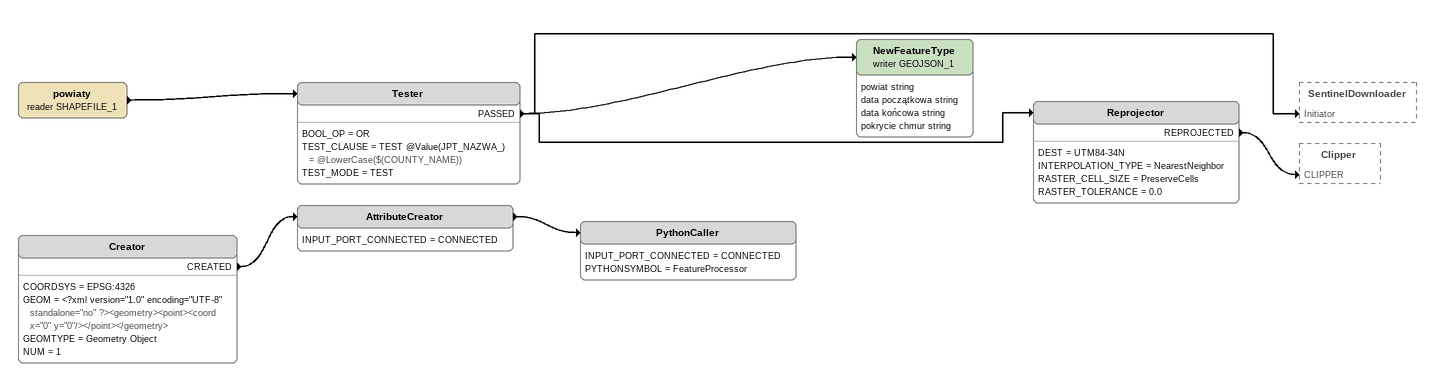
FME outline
Creator
    COORDSYS = EPSG:4326
    GEOM = <?xml version="1.0" encoding="UTF-8" standalone="no" ?><geometry><point><coord x="0" y="0"/></point></geometry>
    GEOMTYPE = Geometry Object
    NUM = 1
    CREATED -> AttributeCreator
AttributeCreator
    INPUT_PORT_CONNECTED = CONNECTED
    -> PythonCaller
PythonCaller
    INPUT_PORT_CONNECTED = CONNECTED
    PYTHONSYMBOL = FeatureProcessor
powiaty (reader SHAPEFILE_1)
    -> Tester
Tester
    BOOL_OP = OR
    TEST_CLAUSE = TEST @Value(JPT_NAZWA_) = @LowerCase($(COUNTY_NAME))
    TEST_MODE = TEST
    PASSED -> SentinelDownloader [Initiator]
    PASSED -> NewFeatureType (writer GEOJSON_1)
    PASSED -> Reprojector
NewFeatureType (writer GEOJSON_1)
    attributes: powiat string, data początkowa string, data końcowa string, pokrycie chmur string
Reprojector
    DEST = UTM84-34N
    INTERPOLATION_TYPE = NearestNeighbor
    RASTER_CELL_SIZE = PreserveCells
    RASTER_TOLERANCE = 0.0
    REPROJECTED -> Clipper [CLIPPER]
